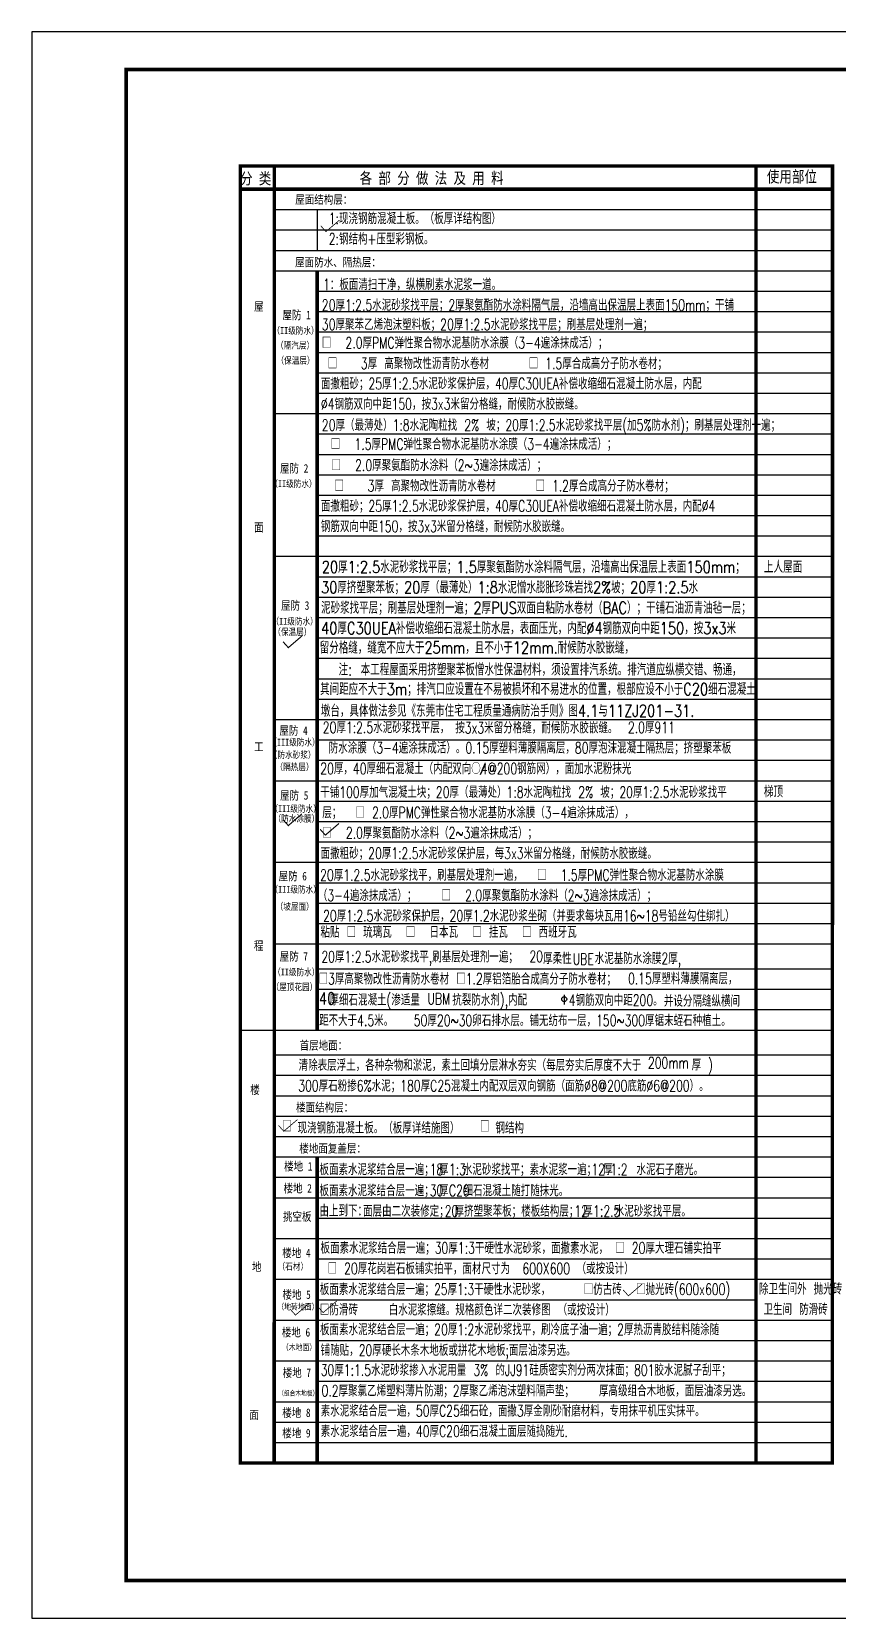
# Model space of a CAD drawing. Extents: x 2265485 to 2764500, y -717688 to -411246.
# Drawn here: x 2354640 to 2375960, y -717688 to -675688 of the extents above; entities that cross this region are included whole.
import ezdxf

# ---------------------------------------------------------------- set-up
doc = ezdxf.new("R2010")
doc.units = 0
doc.header["$LTSCALE"] = 1000
doc.header["$MEASUREMENT"] = 0
doc.layers.get('0').update_dxf_attribs({"linetype": 'CONTINUOUS'})
for name, color, linetype in [('AXIS_TEXT', 7, 'CONTINUOUS'), ('GROUND', 2, 'CONTINUOUS'), ('PUB_TITLE', 4, 'CONTINUOUS')]:
    doc.layers.add(name, color=color, linetype=linetype)
doc.styles.add('-黑体', font='simhei.ttf')
doc.styles.add('_HZTXT', font='txt.shx', dxfattribs={"width": 0.8, "bigfont": 'HZTXT.shx'})

msp = doc.modelspace()

# ---------------------------------------------------------------- linework, layer by layer
at = {"color": 1}
for points, const_width in [([(2362290.3, -680825.6), (2362427.7, -680980.1), (2362788.4, -680671.2)], 20.2), ([(2361293.6, -691838.3), (2361431.1, -691992.8), (2361791.8, -691683.9)], 30.4), ([(2361293.6, -696549.1), (2361431.1, -696703.6), (2361791.8, -696394.6)], 30.4), ([(2362274, -696801.2), (2362411.4, -696955.7), (2362772.2, -696646.8)], 30.4), ([(2361172.6, -704641.3), (2361310, -704795.7), (2361670.7, -704486.8)], 20.2), ([(2370295.4, -708997.9), (2370432.8, -709152.3), (2370793.5, -708843.4)], 20.2), ([(2361483.2, -709507.2), (2361620.7, -709661.6), (2361981.4, -709352.7)], 20.2), ([(2362215.3, -709441.8), (2362352.7, -709596.3), (2362713.4, -709287.3)], 20.2)]:
    msp.add_lwpolyline(points, dxfattribs=dict(at, const_width=const_width))
at = {"layer": 'AXIS_TEXT', "color": 7}
for p, q in [((2366639.3, -695078.1), (2366507, -695358)), ((2368733.1, -701182.6), (2368733.1, -701443.6))]:
    msp.add_line(p, q, dxfattribs=at)
msp.add_circle((2368733.1, -701299.6), 65.5, dxfattribs=at)
at = {"layer": 'PUB_TITLE'}
for p, q in [((2375832.8, -679855.6), (2361063.8, -679855.6)), ((2361063.5, -680395.6), (2375834.8, -680395.6)), ((2362196.7, -680395.6), (2362196.7, -681475.6)), ((2361063.4, -680935.6), (2375834.8, -680935.6)), ((2361063.3, -681475.6), (2375834.8, -681475.6)), ((2361063.2, -682015.6), (2375834.8, -682015.6)), ((2362196.7, -682555.6), (2375834.8, -682555.6)), ((2362196.7, -683095.6), (2375834.8, -683095.6)), ((2362196.7, -683635.6), (2375834.8, -683635.6)), ((2362196.7, -684175.6), (2375834.8, -684175.6)), ((2362196.7, -684715.6), (2375834.8, -684715.6)), ((2362196.7, -685255.6), (2375834.8, -685255.6)), ((2361062.5, -685795.6), (2375834.8, -685795.6)), ((2362196.7, -686335.6), (2375834.8, -686335.6)), ((2362196.7, -686875.6), (2375834.8, -686875.6)), ((2362196.7, -687415.6), (2375834.8, -687415.6)), ((2362196.7, -687955.6), (2375834.8, -687955.6)), ((2362196.7, -688495.6), (2375834.8, -688495.6)), ((2362196.7, -689035.6), (2375834.8, -689035.6)), ((2361061.7, -689575.6), (2375834.8, -689575.6)), ((2362196.7, -690115.6), (2375833.9, -690115.6)), ((2362196.7, -690655.6), (2375833.9, -690655.6)), ((2362196.7, -691195.6), (2375833.8, -691195.6)), ((2362196.7, -691735.6), (2375833.8, -691735.6)), ((2362196.7, -692275.6), (2375834.8, -692275.6)), ((2362194.1, -692815.6), (2375834.8, -692815.6)), ((2362196.7, -693355.6), (2375833.6, -693355.6)), ((2361060.8, -693895.6), (2375833.6, -693895.6)), ((2362194.1, -694435.6), (2375833.5, -694435.6)), ((2362196.7, -694975.6), (2375833.5, -694975.6)), ((2361060.4, -695515.6), (2375834.8, -695515.6)), ((2362196.7, -696055.6), (2375834.8, -696055.6)), ((2362194.1, -696595.6), (2375834.8, -696595.6)), ((2362196.1, -697135.6), (2375834.8, -697135.6)), ((2361059.9, -697675.6), (2375834.8, -697675.6)), ((2362196.1, -698215.6), (2375834.8, -698215.6)), ((2362196.1, -698755.6), (2375834.8, -698755.6)), ((2362196.1, -699295.6), (2375834.8, -699295.6)), ((2361059.5, -699835.6), (2375833.2, -699835.6)), ((2362194.1, -700495.3), (2375833.4, -700495.3)), ((2362194.1, -701035.3), (2375833.4, -701035.3)), ((2362194.1, -701575.3), (2375833.4, -701575.3)), ((2360158.5, -702115.3), (2375833.3, -702115.3)), ((2361058.9, -702775), (2375832.9, -702775)), ((2361058.8, -703315), (2375832.8, -703315)), ((2361058.6, -703855), (2375832.8, -703855)), ((2361058.5, -704395), (2375832.7, -704395)), ((2361058.4, -704935), (2375832.7, -704935)), ((2361058.3, -705475), (2375832.7, -705475)), ((2361058.2, -706015), (2375832.6, -706015)), ((2361058.1, -706555), (2375832.6, -706555)), ((2362194.1, -707095), (2375832.5, -707095)), ((2361057.9, -707635), (2375832.5, -707635)), ((2362194.1, -708175), (2375832.4, -708175)), ((2361057.6, -708715), (2375832.4, -708715)), ((2362194.1, -709255), (2373811.5, -709255.1)), ((2361057.4, -709795), (2375832.3, -709795)), ((2362194.1, -710335), (2375832.5, -710335.1)), ((2361057.2, -710875), (2375832.4, -710875)), ((2362194.1, -711415), (2375832.4, -711415)), ((2361056.9, -711955), (2375832.3, -711955)), ((2361056.8, -712495), (2375832.3, -712495)), ((2361056.7, -713035), (2375832.3, -713035))]:
    msp.add_line(p, q, dxfattribs=at)
at = {"layer": 'PUB_TITLE', "color": 7}
msp.add_lwpolyline([(2354640, -717688.1), (2414040, -717688.1), (2414040, -675688.1), (2354640, -675688.1)], close=True, dxfattribs=at)
at = {"layer": 'PUB_TITLE', "color": 7, "const_width": 100}
msp.add_lwpolyline([(2357140, -716688.1), (2413040, -716688.1), (2413040, -676688.1), (2357140, -676688.1)], close=True, dxfattribs=at)
at = {"layer": 'PUB_TITLE', "const_width": 90}
for points in [[(2375832.2, -713575), (2373811.5, -713575), (2373811.5, -713580.9), (2360157.5, -713580.9), (2360160.3, -679244.5), (2375834.8, -679244.5), (2375832.2, -713575)], [(2361056.6, -713580.9), (2361063.8, -679248.1)], [(2373811.5, -679244.5), (2373811.5, -713575)], [(2360160.3, -679855.6), (2375834.8, -679855.6)], [(2360161.7, -679855.6), (2375834.8, -679855.6)], [(2362194.1, -682015.6), (2362194.1, -702115.3)], [(2362194.1, -705475), (2362194.1, -713580.9)], [(2360158.5, -713575), (2375832.2, -713575)]]:
    msp.add_lwpolyline(points, dxfattribs=at)

# ---------------------------------------------------------------- texts
at = {"layer": 'AXIS_TEXT', "color": 7}
for s, height, style, width, p in [('分 类', 303.75, '-黑体', 0.8, (2360153.4, -679726.3)), ('各 部 分 做 法 及 用 料', 303.75, '-黑体', 0.8, (2363320, -679714.8)), ('使用部位', 303.75, '-黑体', 0.8, (2374096.9, -679675.6)), ('屋面结构层：', 225, '-黑体', 0.8, (2361612.5, -680244.3)), ('1:现浇钢筋混凝土板。（板厚详结构图）', 300, '_HZTXT', 0.7, (2362502.8, -680782.2)), ('2:钢结构+压型彩钢板。', 300, '_HZTXT', 0.7, (2362502.8, -681322.2)), ('屋面防水、隔热层：', 225, '-黑体', 0.8, (2361610.2, -681902.9)), ('1：板面清扫干净，纵横刷素水泥浆一道。', 300, '_HZTXT', 0.7, (2362348.9, -682527.2)), ('屋', 225, '-黑体', 0.8, (2360525.2, -683071.5)), ('20厚1:2.5水泥砂浆找平层；2厚聚氨酯防水涂料隔气层，沿墙高出保温层上表面150mm；干铺', 300, '_HZTXT', 0.7, (2362319.2, -683072.3)), ('屋防 1', 225, '-黑体', 0.8, (2361276.1, -683300.5)), ('30厚聚苯乙烯泡沫塑料板；20厚1:2.5水泥砂浆找平层；刷基层处理剂一遍；  ', 300, '_HZTXT', 0.7, (2362319.2, -683587.8)), ('（II级防水）', 180, '-黑体', 0.8, (2361010.3, -683688.7)), ('□  2.0厚PMC弹性聚合物水泥基防水涂膜（3-4遍涂抹成活）； ', 300, '_HZTXT', 0.7, (2362319.2, -684073.6)), ('（隔汽层）', 180, '-黑体', 0.8, (2361106, -684080)), ('（保温层）', 180, '-黑体', 0.8, (2361117.8, -684478.4)), (' □   3厚 高聚物改性沥青防水卷材     □ 1.5厚合成高分子防水卷材；', 300, '_HZTXT', 0.7, (2362285.6, -684618.5)), ('面撒粗砂；25厚1:2.5水泥砂浆保护层，40厚C30UEA补偿收缩细石混凝土防水层，内配', 300, '_HZTXT', 0.7, (2362293.1, -685152.8)), ('%%c4钢筋双向中距150，按3x3米留分格缝，耐候防水胶嵌缝。', 300, '_HZTXT', 0.7, (2362293.1, -685692.8)), ('20厚（最薄处）1:8水泥陶粒找 2% 坡；20厚1:2.5水泥砂浆找平层(加5%防水剂)；刷基层处理剂一遍； ', 300, '_HZTXT', 0.7, (2362319.2, -686251.8)), ('  □  1.5厚PMC弹性聚合物水泥基防水涂膜（3-4遍涂抹成活）； ', 300, '_HZTXT', 0.7, (2362182, -686755.6)), ('屋防 2', 225, '-黑体', 0.8, (2361211.8, -687359.6)), ('  □  2.0厚聚氨酯防水涂料（2~3遍涂抹成活）； ', 300, '_HZTXT', 0.7, (2362198.8, -687313.6)), ('（II级防水）', 180, '-黑体', 0.8, (2360955.8, -687743.3)), (' □   3厚 高聚物改性沥青防水卷材     □ 1.2厚合成高分子防水卷材；', 300, '_HZTXT', 0.7, (2362464.4, -687858.5)), ('面撒粗砂；25厚1:2.5水泥砂浆保护层，40厚C30UEA补偿收缩细石混凝土防水层，内配%%c4', 300, '_HZTXT', 0.7, (2362293.1, -688392.8)), ('面', 225, '-黑体', 0.8, (2360525.2, -688922.6)), ('钢筋双向中距150，按3x3米留分格缝，耐候防水胶嵌缝。', 300, '_HZTXT', 0.7, (2362293.1, -688932.8)), ('上人屋面', 315, '_HZTXT', 0.7, (2374018.7, -690013.6)), ('屋防 3', 225, '-黑体', 0.8, (2361238.6, -690990.1)), ('（II级防水）', 180, '-黑体', 0.8, (2360985.9, -691387.2)), ('（保温层）', 180, '-黑体', 0.8, (2361032.4, -691667.4)), ('屋防 4', 225, '-黑体', 0.8, (2361194.2, -694302.4)), ('20厚1:2.5水泥砂浆找平层，', 300, '_HZTXT', 0.7, (2362344.6, -694255.6)), ('按3x3米留分格缝，耐候防水胶嵌缝。', 300, '_HZTXT', 0.7, (2365849.7, -694263.6)), (' 2.0厚911', 300, '_HZTXT', 0.7, (2370233.1, -694255.6)), ('工', 225, '-黑体', 0.8, (2360525.2, -694732.5)), ('（III级防水）', 180, '-黑体', 0.8, (2360928.7, -694586.2)), ('防水涂膜（3-4遍涂抹成活）。0.15厚塑料薄膜隔离层，80厚泡沫混凝土隔热层；挤塑聚苯板', 300, '_HZTXT', 0.7, (2362499.8, -694795.6)), ('（防水砂浆）', 180, '-黑体', 0.8, (2360941.8, -694920.8)), ('（隔热层）', 180, '-黑体', 0.8, (2361091.3, -695241)), ('20厚，40厚细石混凝土（内配双向○4@200钢筋网），面加水泥粉抹光', 300, '_HZTXT', 0.7, (2362276.3, -695343.6)), ('屋防 5', 225, '-黑体', 0.8, (2361212.5, -696017.6)), ('干铺100厚加气混凝土块；20厚（最薄处）1:8水泥陶粒找 2% 坡；20厚1:2.5水泥砂浆找平', 300, '_HZTXT', 0.7, (2362275.8, -695969.1)), ('梯顶', 300, '_HZTXT', 0.7, (2374018.7, -695953.6)), ('（III级防水）', 180, '-黑体', 0.8, (2360958.4, -696346.4)), ('层；  □ 2.0厚PMC弹性聚合物水泥基防水涂膜（3-4遍涂抹成活），', 300, '_HZTXT', 0.7, (2362328.9, -696508.8)), ('（防水涂膜）', 180, '-黑体', 0.8, (2361040.2, -696605.8)), ('□  2.0厚聚氨酯防水涂料（2~3遍涂抹成活）；', 300, '_HZTXT', 0.7, (2362328.9, -697048.8)), ('面撒粗砂；20厚1:2.5水泥砂浆保护层，每3x3米留分格缝，耐候防水胶嵌缝。', 300, '_HZTXT', 0.7, (2362285.5, -697586.7)), ('屋防 6', 225, '-黑体', 0.8, (2361172.6, -698154.4)), ('20厚1.2.5水泥砂浆找平，刷基层处理剂一遍，  □  1.5厚PMC弹性聚合物水泥基防水涂膜', 300, '_HZTXT', 0.7, (2362273.9, -698162.2)), ('（III级防水）', 180, '-黑体', 0.8, (2360960.2, -698483.2)), ('（3-4遍涂抹成活）；   □  2.0厚聚氨酯防水涂料（2~3遍涂抹成活）；', 300, '_HZTXT', 0.7, (2362211.8, -698702.2)), ('（坡屋面）', 180, '-黑体', 0.8, (2361094.9, -698936)), ('20厚1:2.5水泥砂浆保护层，20厚1.2水泥砂浆坐砌（并要求每块瓦用16~18号铅丝勾住绑扎）', 300, '_HZTXT', 0.7, (2362351.7, -699242.2)), ('  粘贴 □ 琉璃瓦  □  日本瓦  □ 挂瓦  □ 西班牙瓦', 300, '_HZTXT', 0.7, (2361906.9, -699672.2)), ('程', 225, '-黑体', 0.8, (2360519.5, -699994.8)), ('屋防 7', 225, '-黑体', 0.8, (2361200.4, -700280.2)), ('20厚1:2.5水泥砂浆找平,刷基层处理剂一遍；', 300, '_HZTXT', 0.7, (2362305, -700326.1)), ('20', 300, '_HZTXT', 0.7, (2367812.5, -700317.3)), ('厚柔性   水泥基防水涂膜2厚,', 300, '_HZTXT', 0.7, (2368174.9, -700368.9)), ('UBE', 300, '_HZTXT', 0.7, (2368958.6, -700386.3)), ('（II级防水）', 180, '-黑体', 0.8, (2361029.5, -700670.8)), ('（屋顶花园）', 180, '-黑体', 0.8, (2360987.9, -701061.8)), (' □3厚高聚物改性沥青防水卷材 □1.2厚铝箔胎合成高分子防水卷材；', 300, '_HZTXT', 0.7, (2362044, -700911.1)), ('0.15厚塑料薄膜隔离层，', 300, '_HZTXT', 0.7, (2370422.8, -700902.8)), ('40', 315, '_HZTXT', 0.8, (2362242.6, -701440.7)), ('  厚细石混凝土(渗适量    抗裂防水剂),内配', 300, '_HZTXT', 0.7, (2362145.3, -701467.5)), ('UBM', 300, '_HZTXT', 0.7, (2365114.3, -701435.6)), ('4钢筋双向中距200。', 300, '_HZTXT', 0.7, (2368855, -701475.8)), ('并设分隔缝纵横间', 300, '_HZTXT', 0.7, (2371371.1, -701496.4)), ('距不大于4.5米。 ', 300, '_HZTXT', 0.7, (2362245.1, -702009.4)), ('50厚20~30卵石排水层。铺无纺布一层，150~300厚锯末蛭石种植土。', 300, '_HZTXT', 0.7, (2364752.8, -702012.5)), ('首层地面：', 225, '-黑体', 0.8, (2361729.5, -702635.3)), ('清除表层浮土，各种杂物和淤泥，素土回填分层淋水夯实（每层夯实后厚度不大于', 300, '_HZTXT', 0.7, (2361702.8, -703195.8)), ('200mm', 300, '_HZTXT', 0.7, (2370949, -703135)), ('厚 )', 300, '_HZTXT', 0.7, (2372105.8, -703188.6)), ('300厚石粉掺6%水泥；180厚C25混凝土内配双层双向钢筋（面筋%%c8@200底筋%%c6@200）。', 300, '_HZTXT', 0.7, (2361693.7, -703741.9)), ('楼', 225, '-黑体', 0.8, (2360422.5, -703811.7)), ('楼面结构层：', 225, '-黑体', 0.8, (2361636, -704275)), ('□', 315, '_HZTXT', 0.8, (2361270.6, -704819.6)), ('现浇钢筋混凝土板。（板厚详结施图）', 300, '_HZTXT', 0.7, (2361676.4, -704855.4)), ('□', 300, '_HZTXT', 0.7, (2366506.3, -704819.6)), ('钢结构', 300, '_HZTXT', 0.7, (2366912, -704855.4)), ('楼地面复盖层：', 225, '-黑体', 0.8, (2361721.4, -705363.1)), ('楼地 1', 225, '-黑体', 0.8, (2361320.2, -705836.8)), ('板面素水泥浆结合层一遍；', 300, '_HZTXT', 0.7, (2362255, -705955.9)), ('18', 300, '_HZTXT', 0.7, (2365172.5, -705955.9)), ('厚', 300, '_HZTXT', 0.7, (2365415.7, -705955.9)), ('1:3', 300, '_HZTXT', 0.7, (2365682.2, -705955.9)), ('水泥砂浆找平；素水泥浆一遍； 厚   水泥石子磨光。', 300, '_HZTXT', 0.7, (2366051, -705955.9)), ('12', 300, '_HZTXT', 0.7, (2369453.6, -705955.9)), ('1:2', 300, '_HZTXT', 0.7, (2369960, -705955.9)), ('楼地 2', 225, '-黑体', 0.8, (2361304.9, -706418.6)), ('板面素水泥浆结合层一遍；', 300, '_HZTXT', 0.7, (2362255, -706514.7)), ('30', 300, '_HZTXT', 0.7, (2365172.5, -706514.7)), ('厚', 300, '_HZTXT', 0.7, (2365415.7, -706514.7)), ('C20', 300, '_HZTXT', 0.7, (2365682.2, -706514.7)), ('细石混凝土随打随抹光。', 300, '_HZTXT', 0.7, (2366068.7, -706514.7)), ('由上到下：', 315, '_HZTXT', 0.8, (2362255, -707056.8)), ('面层由二次装修定；', 300, '_HZTXT', 0.7, (2363408.5, -707056.8)), ('20', 300, '_HZTXT', 0.7, (2365569.9, -707056.8)), ('厚挤塑聚苯板；楼板结构层；', 300, '_HZTXT', 0.7, (2365831.1, -707056.8)), ('12', 300, '_HZTXT', 0.7, (2369000.5, -707056.8)), ('厚', 300, '_HZTXT', 0.7, (2369233, -707056.8)), ('1:2.5', 300, '_HZTXT', 0.7, (2369499.5, -707056.8)), ('水泥砂浆找平层。', 300, '_HZTXT', 0.7, (2370069.8, -707056.8)), ('挑空板', 225, '-黑体', 0.8, (2361288, -707167.7)), ('楼地 4', 225, '-黑体', 0.8, (2361271, -708128.9)), ('板面素水泥浆结合层一遍；30厚1:3干硬性水泥砂浆，面撒素水泥， □ 20厚大理石铺实拍平 ', 300, '_HZTXT', 0.7, (2362282.3, -708036)), ('地', 225, '-黑体', 0.8, (2360468.5, -708498.2)), ('（石材）', 180, '-黑体', 0.8, (2361147.9, -708463.8)), (' □ 20厚花岗岩石板铺实拍平，面材尺寸为', 300, '_HZTXT', 0.7, (2362282.3, -708579.2)), ('600X600', 300, '_HZTXT', 0.7, (2367628.3, -708579)), ('（或按设计）', 300, '_HZTXT', 0.7, (2369060.7, -708578.8)), ('板面素水泥浆结合层一遍；25厚1:3干硬性水泥砂浆，    □仿古砖  □抛光砖(600x600) ', 300, '_HZTXT', 0.7, (2362264, -709128.9)), ('除卫生间外 抛光砖 ', 300, '_HZTXT', 0.7, (2373888.3, -709119.1, 60507.8)), ('（地砖地面）', 162, '-黑体', 0.8, (2361140.9, -709521)), ('楼地 5', 225, '-黑体', 0.8, (2361275.7, -709232.4)), ('□防滑砖    白水泥浆擦缝。规格颜色详二次装修图 （或按设计）', 300, '_HZTXT', 0.7, (2362266.4, -709670.3)), ('卫生间 防滑砖', 300, '_HZTXT', 0.7, (2374007.3, -709659, 60507.8)), ('楼地 6', 225, '-黑体', 0.8, (2361260, -710229.9)), ('板面素水泥浆结合层一遍；20厚1:2水泥砂浆找平，刷冷底子油一遍；2厚热沥青胶结料随涂随', 300, '_HZTXT', 0.7, (2362268.6, -710194.2)), ('（木地面）', 162, '-黑体', 0.8, (2361261.2, -710595)), ('铺随贴，20厚硬长木条木地板或拼花木地板;面层油漆另选。', 300, '_HZTXT', 0.7, (2362284.5, -710740.9)), ('楼地 7', 225, '-黑体', 0.8, (2361282.8, -711301.5)), ('30厚1:1.5水泥砂浆掺入水泥用量 3% 的JJ91硅质密实剂分两次抹面；801胶水泥腻子刮平；', 300, '_HZTXT', 0.7, (2362288.3, -711266.9)), ('（组合木地板）', 135, '-黑体', 0.8, (2361165.3, -711796)), ('0.2厚聚氯乙烯塑料薄片防潮；2厚聚乙烯泡沫塑料隔声垫；   厚高级组合木地板，面层油漆另选。', 300, '_HZTXT', 0.7, (2362310.9, -711814.7)), ('面', 225, '-黑体', 0.8, (2360401.2, -712414.4)), ('楼地 8', 225, '-黑体', 0.8, (2361270.7, -712360)), ('素水泥浆结合层一遍，50厚C25细石砼，面撒3厚金刚砂耐磨材料，专用抹平机压实抹平。', 300, '_HZTXT', 0.7, (2362288.3, -712346.9)), ('楼地 9', 225, '-黑体', 0.8, (2361270.7, -712900.5)), ('素水泥浆结合层一遍，40厚C20细石混凝土面层随捣随光.', 300, '_HZTXT', 0.7, (2362288.3, -712886.9))]:
    msp.add_text(s, height=height, dxfattribs=dict(at, style=style, width=width)).set_placement(p)
at = {"layer": 'GROUND', "color": 7, "style": '_HZTXT', "width": 0.8}
for s, p in [('20厚1:2.5水泥砂浆找平层；1.5厚聚氨酯防水涂料隔气层，沿墙高出保温层上表面150mm；', (2362316.6, -690015.1)), ('30厚挤塑聚苯板；20厚（最薄处）1:8水泥憎水膨胀珍珠岩找2%%%坡；20厚1:2.5水', (2362297.9, -690554.4)), ('泥砂浆找平层；刷基层处理剂一遍；2厚PUS双面自粘防水卷材（BAC）；干铺石油沥青油毡一层；', (2362297.9, -691094.4)), ('40厚C30UEA补偿收缩细石混凝土防水层，表面压光，内配%%C4钢筋双向中距150，按3x3米', (2362297.9, -691634.4)), ('留分格缝，缝宽不应大于25mm，且不小于12mm.耐候防水胶嵌缝，', (2362262.3, -692149.5)), ('注: 本工程屋面采用挤塑聚苯板憎水性保温材料，须设置排汽系统。排汽道应纵横交错、畅通，', (2362761.3, -692730.9)), ('其间距应不大于3m；排汽口应设置在不易被损坏和不易进水的位置，根部应设不小于C20细石混凝土', (2362272.1, -693247)), ('墩台，具体做法参见《东莞市住宅工程质量通病防治手则》图4.1与11ZJ201-31.', (2362292.9, -693820.9))]:
    msp.add_text(s, height=315, dxfattribs=at).set_placement(p)

doc.saveas('drawing.dxf')
